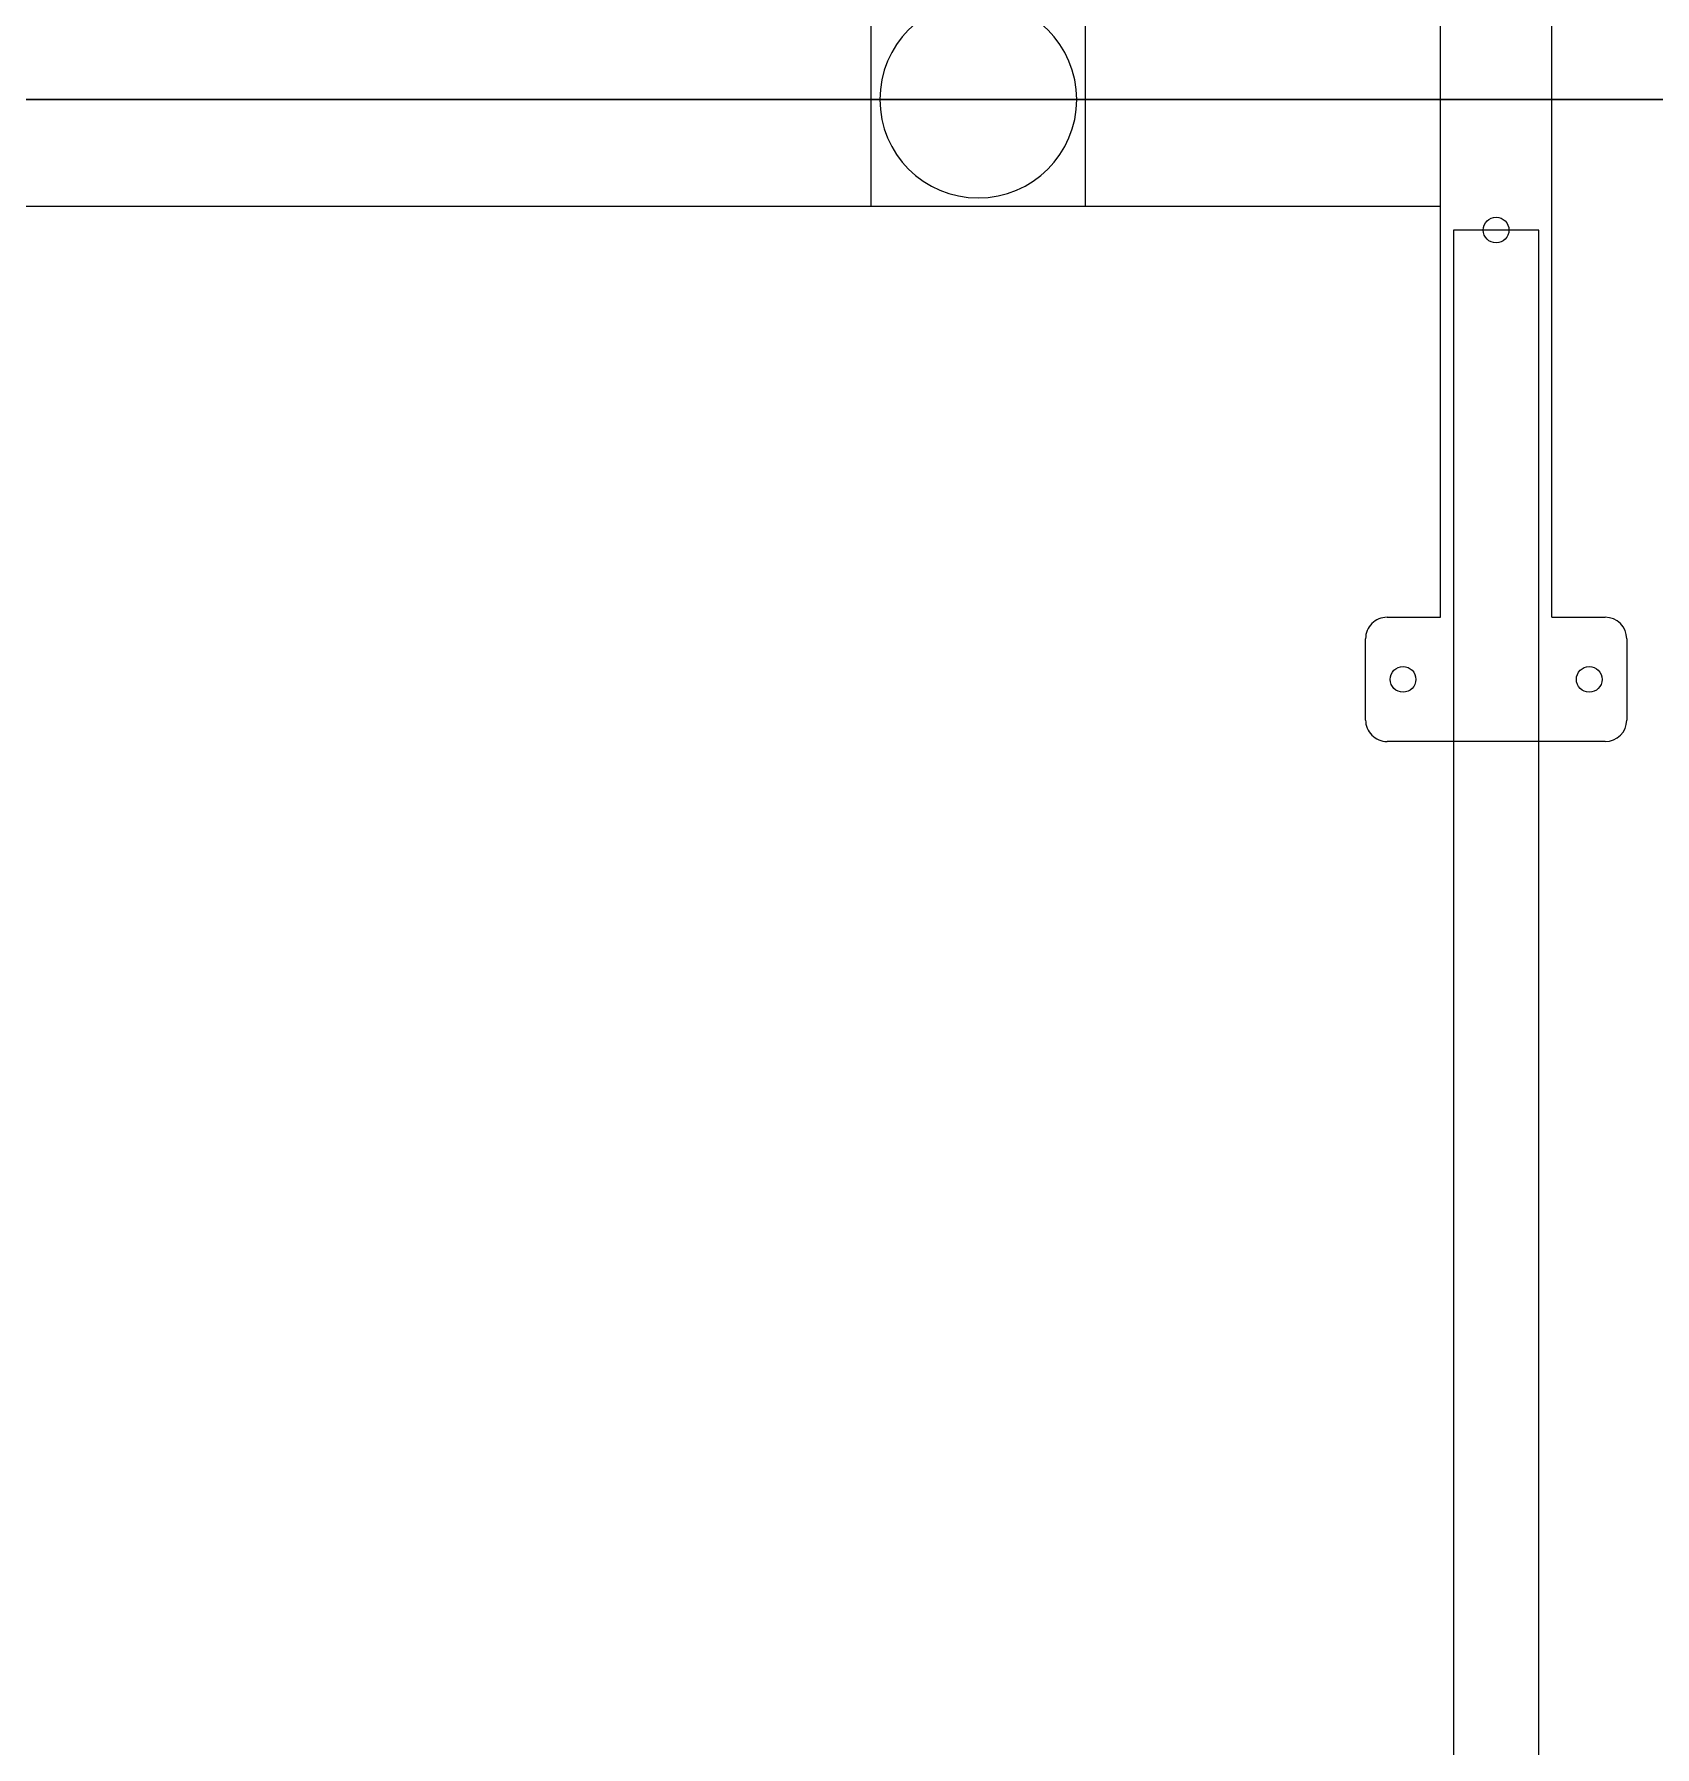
# Model space of a CAD drawing. Header units: millimetres. Extents: x 151130 to 215929, y 2134 to 34533.
# Drawn here: x 173876.5 to 174255.1, y 8536.4 to 8936.5 of the extents above; entities that cross this region are included whole.
import ezdxf

# ---------------------------------------------------------------- set-up
doc = ezdxf.new("R2010")
doc.units = ezdxf.units.MM
for name, color, linetype in [('2D', 7, 'Continuous'), ('MUEBLES', 8, 'Continuous'), ('OH CUBIERTA', 3, 'Continuous')]:
    doc.layers.add(name, color=color, linetype=linetype)

# ---------------------------------------------------------------- blocks, each defined once
blk = doc.blocks.new('CUR25.15070')
at = {"layer": 'OH CUBIERTA'}
blk.add_lwpolyline([(0, 0), (0, 700), (1500, 700), (1500, 0)], close=True, dxfattribs=at)
blk = doc.blocks.new('SP.LI.5LCD.140R')
at = {"layer": '2D'}
for p, q in [((126, 576.5), (145, 576.5)), ((121, 559), (121, 571.5)), ((150, 571.5), (150, 520.5)), ((121, 559), (-121, 559)), ((121, 533), (-121, 533)), ((25, 533), (25, 164)), ((121, 520.5), (121, 533)), ((145, 515.5), (126, 515.5)), ((-25, 450), (25, 450)), ((25, 400), (-25, 400))]:
    blk.add_line(p, q, dxfattribs=at)
for centre, major_axis, start_param, end_param in [((126, 571.5), (-3.54, 3.54), -0.785398, 0.785398), ((145, 571.5), (3.54, 3.54), 5.497787, 7.068583), ((135.5, 567.75), (-2.12, 2.12), -0.785398, 5.497787), ((30.5, 546), (-2.12, 2.12), -0.785398, 5.497787), ((135.5, 524.25), (-2.12, 2.12), -0.785398, 5.497787), ((126, 520.5), (3.54, 3.54), 2.356194, 3.926991), ((145, 520.5), (-3.54, 3.54), 2.356194, 3.926991)]:
    blk.add_ellipse(centre, major_axis=major_axis, ratio=1, start_param=start_param, end_param=end_param, dxfattribs=at)
at = {"layer": '2D', "extrusion": (0, 0, -1)}
blk.add_ellipse((0, 425), major_axis=(-16.26, 16.26), ratio=1, start_param=0.785398, end_param=7.068583, dxfattribs=at)
blk = doc.blocks.new('B6')
at = {"layer": 'MUEBLES'}
blk.add_lwpolyline([(1565.5, 1208), (3004.5, 1208), (3004.5, 1228), (1565.5, 1228)], close=True, dxfattribs=at)
blk.add_blockref('SP.LI.5LCD.140R', (1535, 672))
at = {"layer": 'OH CUBIERTA'}
for p in [(35, 675), (1535, 675)]:
    blk.add_blockref('CUR25.15070', p, dxfattribs=at)

msp = doc.modelspace()

# ---------------------------------------------------------------- block references
at = {"color": 5, "rotation": 270}
msp.add_blockref('B6', (173000.03, 10456.29), dxfattribs=at)

doc.saveas('drawing.dxf')
